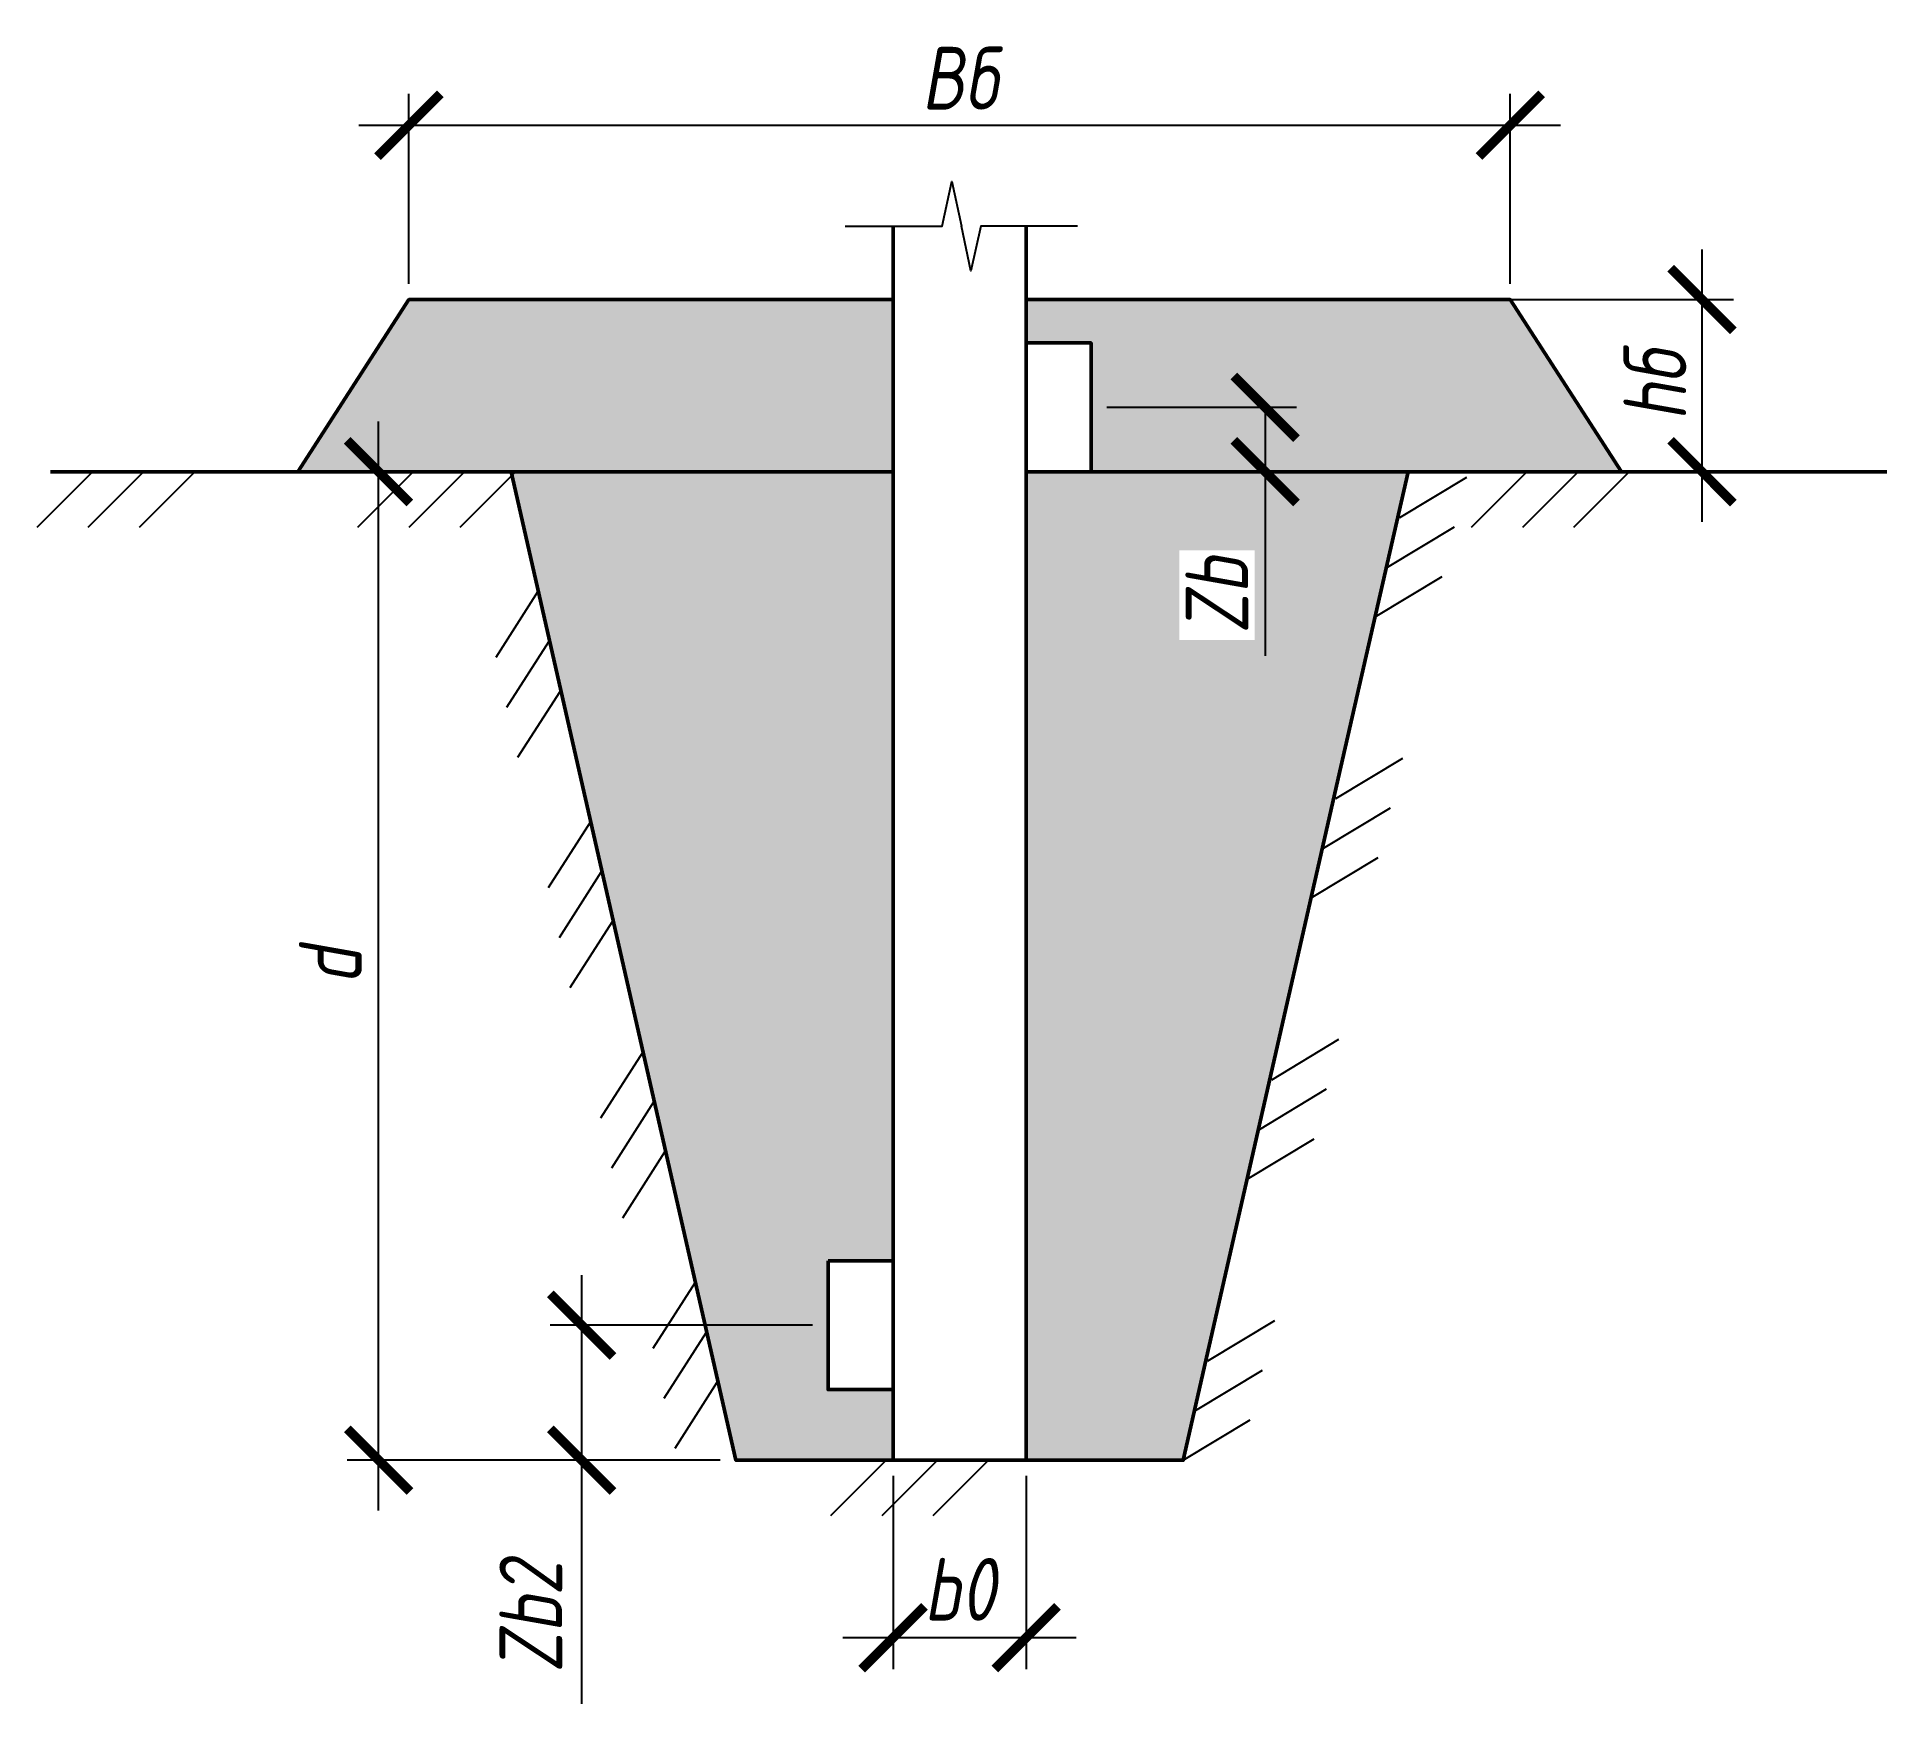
# Model space of a CAD drawing. Header units: millimetres. Extents: x 930 to 5796, y -2462 to 1922.
import ezdxf

# ---------------------------------------------------------------- set-up
doc = ezdxf.new("R2010")
doc.units = ezdxf.units.MM
doc.styles.add('стиль1', font='spds.shx', dxfattribs={"oblique": 10})
doc.dimstyles.new('ISO-25', dxfattribs={"dimtxt": 2.5, "dimasz": 2.5, "dimexe": 1.25, "dimexo": 0.625, "dimtad": 1, "dimtxsty": 'Standard', "dimcen": 2.5, "dimadec": 0, "dimazin": 0, "dimtfac": 1, "dimtmove": 0, "dimatfit": 3, "dimfxl": 1, "dimarcsym": 0})

# ---------------------------------------------------------------- blocks, each defined once
blk = doc.blocks.new('_ArchTick')
at = {"color": 0, "linetype": 'ByBlock', "const_width": 0.15}
blk.add_lwpolyline([(-0.5, -0.5), (0.5, 0.5)], dxfattribs=at)
blk = doc.blocks.new('*D1')
at = {"color": 0, "lineweight": -2, "transparency": 16777216}
for p, q in [((1828.1, -1952.8), (1828.1, 911.2)), ((2135.5, 779.2), (1745.6, 779.2)), ((2726.8, -1820.8), (1745.6, -1820.8))]:
    blk.add_line(p, q, dxfattribs=at)
at = {"layer": 'Defpoints', "color": 0, "transparency": 16777216}
for p in [(1828.1, 779.2), (2176.7, 779.2), (2768.1, -1820.8)]:
    blk.add_point(p, dxfattribs=at)
at = {"color": 0, "lineweight": -2, "transparency": 16777216, "xscale": 165, "yscale": 165, "zscale": 165}
for p, rotation in [((1828.1, 779.2), 90), ((1828.1, -1820.8), 270)]:
    blk.add_blockref('_ArchTick', p, dxfattribs=dict(at, rotation=rotation))
at = {"color": 0, "lineweight": 15, "transparency": 16777216, "insert": (1701.4, -520.8), "char_height": 165, "attachment_point": 5, "rotation": 90, "style": 'стиль1'}
blk.add_mtext('d', dxfattribs=at)
blk = doc.blocks.new('*D3')
at = {"color": 0, "lineweight": -2, "transparency": 16777216}
for p, q in [((3181.4, -1862), (3181.4, -2370.2)), ((3531.4, -1862), (3531.4, -2370.2)), ((3663.4, -2287.7), (3049.4, -2287.7))]:
    blk.add_line(p, q, dxfattribs=at)
at = {"layer": 'Defpoints', "color": 0, "transparency": 16777216}
for p in [(3181.4, -1820.8), (3531.4, -1820.8), (3181.4, -2287.7)]:
    blk.add_point(p, dxfattribs=at)
at = {"color": 0, "lineweight": -2, "transparency": 16777216, "xscale": 165, "yscale": 165, "zscale": 165, "rotation": 180}
blk.add_blockref('_ArchTick', (3181.4, -2287.7), dxfattribs=at)
at = {"color": 0, "lineweight": -2, "transparency": 16777216, "xscale": 165, "yscale": 165, "zscale": 165}
blk.add_blockref('_ArchTick', (3531.4, -2287.7), dxfattribs=at)
at = {"color": 0, "lineweight": 15, "transparency": 16777216, "insert": (3356.4, -2160.5), "char_height": 165, "attachment_point": 5, "style": 'стиль1'}
blk.add_mtext('b0', dxfattribs=at)
blk = doc.blocks.new('*D4')
at = {"color": 0, "lineweight": -2, "transparency": 16777216}
for p, q in [((3743.4, 948.6), (4242.9, 948.6)), ((4160.4, 948.6), (4160.4, 647.2)), ((4240.3, 779.2), (4077.9, 779.2)), ((4160.4, 779.2), (4160.4, 294.6))]:
    blk.add_line(p, q, dxfattribs=at)
at = {"layer": 'Defpoints', "color": 0, "transparency": 16777216}
for p in [(3702.1, 948.6), (4160.4, 948.6), (4281.5, 779.2)]:
    blk.add_point(p, dxfattribs=at)
at = {"color": 0, "lineweight": -2, "transparency": 16777216, "xscale": 165, "yscale": 165, "zscale": 165}
for p, rotation in [((4160.4, 948.6), 90), ((4160.4, 779.2), 270)]:
    blk.add_blockref('_ArchTick', p, dxfattribs=dict(at, rotation=rotation))
at = {"color": 0, "lineweight": 15, "transparency": 16777216, "insert": (4033.3, 454.4), "char_height": 165, "attachment_point": 5, "rotation": 90, "style": 'стиль1', "bg_fill": 3, "box_fill_scale": 1.1, "bg_fill_color": 256, "bg_fill_true_color": 13158600, "bg_fill_transparency": 0}
blk.add_mtext('Zb', dxfattribs=at)
blk = doc.blocks.new('*D5')
at = {"color": 0, "lineweight": -2, "transparency": 16777216}
for p, q in [((2362.2, -1333.9), (2362.2, -1820.8)), ((2969.3, -1465.9), (2279.7, -1465.9)), ((2726.8, -1820.8), (2279.7, -1820.8)), ((2362.2, -1820.8), (2362.2, -2462.1))]:
    blk.add_line(p, q, dxfattribs=at)
at = {"layer": 'Defpoints', "color": 0, "transparency": 16777216}
for p in [(3010.6, -1465.9), (2362.2, -1820.8), (2768.1, -1820.8)]:
    blk.add_point(p, dxfattribs=at)
at = {"color": 0, "lineweight": -2, "transparency": 16777216, "xscale": 165, "yscale": 165, "zscale": 165}
for p, rotation in [((2362.2, -1465.9), 90), ((2362.2, -1820.8), 270)]:
    blk.add_blockref('_ArchTick', p, dxfattribs=dict(at, rotation=rotation))
at = {"color": 0, "lineweight": 15, "transparency": 16777216, "insert": (2228.6, -2233.2), "char_height": 165, "attachment_point": 5, "rotation": 90, "style": 'стиль1'}
blk.add_mtext('Zb2', dxfattribs=at)
blk = doc.blocks.new('*D7')
at = {"color": 0, "lineweight": -2, "transparency": 16777216}
for p, q in [((1907.8, 1273.1), (1907.8, 1773)), ((4804.9, 1273.1), (4804.9, 1773)), ((1775.8, 1690.5), (4936.9, 1690.5))]:
    blk.add_line(p, q, dxfattribs=at)
at = {"layer": 'Defpoints', "color": 0, "transparency": 16777216}
for p in [(4804.9, 1690.5), (1907.8, 1231.9), (4804.9, 1231.9)]:
    blk.add_point(p, dxfattribs=at)
at = {"color": 0, "lineweight": -2, "transparency": 16777216, "xscale": 165, "yscale": 165, "zscale": 165, "rotation": 180}
blk.add_blockref('_ArchTick', (1907.8, 1690.5), dxfattribs=at)
at = {"color": 0, "lineweight": -2, "transparency": 16777216, "xscale": 165, "yscale": 165, "zscale": 165}
blk.add_blockref('_ArchTick', (4804.9, 1690.5), dxfattribs=at)
at = {"color": 0, "lineweight": 15, "transparency": 16777216, "insert": (3356.4, 1814.2), "char_height": 165, "attachment_point": 5, "style": 'стиль1'}
blk.add_mtext('Bб', dxfattribs=at)
blk = doc.blocks.new('*D8')
at = {"color": 0, "lineweight": -2, "transparency": 16777216}
for p, q in [((5309.2, 1363.9), (5309.2, 647.2)), ((4458.7, 1231.9), (5391.7, 1231.9)), ((5256.6, 779.2), (5391.7, 779.2))]:
    blk.add_line(p, q, dxfattribs=at)
at = {"layer": 'Defpoints', "color": 0, "transparency": 16777216}
for p in [(4417.4, 1231.9), (5215.3, 779.2), (5309.2, 779.2)]:
    blk.add_point(p, dxfattribs=at)
at = {"color": 0, "lineweight": -2, "transparency": 16777216, "xscale": 165, "yscale": 165, "zscale": 165}
for p, rotation in [((5309.2, 1231.9), 90), ((5309.2, 779.2), 270)]:
    blk.add_blockref('_ArchTick', p, dxfattribs=dict(at, rotation=rotation))
at = {"color": 0, "lineweight": 15, "transparency": 16777216, "insert": (5185.5, 1005.6), "char_height": 165, "attachment_point": 5, "rotation": 90, "style": 'стиль1'}
blk.add_mtext('hб', dxfattribs=at)

msp = doc.modelspace()

# ---------------------------------------------------------------- hatches: boundary and pattern name
h = msp.add_hatch()
h.set_pattern_fill('AR-SAND', color=256, scale=2)
h.paths.add_polyline_path([(3181.36, 1231.88), (1907.778, 1231.88), (1615.637, 779.222), (3181.36, 779.222)])
h.paths.add_polyline_path([(3181.36, 779.222), (2188.63, 779.222), (2178.934, 769.526), (2768.096, -1820.778), (3181.36, -1820.778), (3181.36, -1635.259), (3010.592, -1635.259), (3010.592, -1296.494), (3181.36, -1296.494)])
h.paths.add_polyline_path([(4535.991, 779.222), (3531.36, 779.222), (3531.36, -1820.778), (3944.623, -1820.778)])
h.paths.add_polyline_path([(4804.941, 1231.88), (3531.36, 1231.88), (3531.36, 1117.988), (3702.127, 1117.988), (3702.127, 779.222), (5097.082, 779.222)])
h.paths.add_polyline_path([(4159.794, 286.268), (4159.794, 590.102), (3906.713, 634.727), (3906.713, 330.893)], flags=24)

# ---------------------------------------------------------------- linework, layer by layer
at = {"linetype": 'Continuous'}
for p, q in [((929.664, 633.635), (1075.252, 779.222)), ((1064.368, 633.635), (1209.955, 779.222)), ((1199.071, 633.635), (1344.659, 779.222)), ((1773.635, 633.635), (1919.223, 779.222)), ((1908.338, 633.635), (2053.926, 779.222)), ((2043.042, 633.635), (2188.63, 779.222)), ((4702.994, 633.635), (4848.582, 779.222)), ((4837.698, 633.635), (4983.285, 779.222)), ((4972.401, 633.635), (5117.989, 779.222)), ((4514.027, 658.67), (4690.409, 764.882)), ((4481.564, 527.937), (4657.947, 634.148)), ((4449.101, 397.203), (4625.484, 503.414)), ((2137.154, 291.289), (2248.286, 464.613)), ((2165.926, 159.693), (2277.057, 333.018)), ((2194.698, 28.098), (2305.829, 201.423)), ((4345.867, -80.656), (4522.25, 25.555)), ((2274.921, -314.415), (2386.052, -141.091)), ((4313.405, -211.39), (4489.787, -105.179)), ((4280.942, -342.124), (4457.324, -235.913)), ((2303.693, -446.011), (2414.824, -272.686)), ((2332.464, -577.606), (2443.596, -404.281)), ((4177.708, -819.983), (4354.091, -713.772)), ((2412.688, -920.119), (2523.819, -746.795)), ((4145.245, -950.717), (4321.628, -844.506)), ((2441.459, -1051.715), (2552.591, -878.39)), ((2470.231, -1183.31), (2581.363, -1009.985)), ((4112.783, -1081.451), (4289.165, -975.24)), ((2550.454, -1525.823), (2661.586, -1352.499)), ((4009.549, -1559.31), (4185.932, -1453.099)), ((2579.226, -1657.418), (2690.358, -1484.094)), ((3977.086, -1690.044), (4153.469, -1583.833)), ((2607.998, -1789.014), (2719.13, -1615.689)), ((3944.623, -1820.778), (4121.006, -1714.566)), ((3017.677, -1966.365), (3163.265, -1820.778)), ((3152.381, -1966.365), (3297.968, -1820.778)), ((3287.084, -1966.365), (3432.672, -1820.778))]:
    msp.add_line(p, q, dxfattribs=at)
for points in [[(3055.614, 1425.022), (3310.189, 1425.022), (3335.953, 1542.593), (3361.095, 1425.022)], [(3666.575, 1425.022), (3412.001, 1425.022), (3386.236, 1307.451), (3361.095, 1425.022)], [(2768.096, -1820.778), (2176.728, 779.222)]]:
    msp.add_lwpolyline(points)
at = {"lineweight": 50}
for points in [[(3531.36, 1425.022), (3531.36, -1820.778), (3181.36, -1820.778), (3181.36, 1425.022)], [(1615.637, 779.222), (1907.778, 1231.88), (3181.36, 1231.88)], [(965.584, 779.222), (3181.36, 779.222)], [(4535.991, 779.222), (4359.368, 2.686), (3944.623, -1820.778), (2768.096, -1820.778), (2176.728, 779.222)], [(3131.36, 779.222), (2421.214, 779.222)], [(3531.36, 779.222), (5795.827, 779.222)]]:
    msp.add_lwpolyline(points, dxfattribs=at)
for points in [[(3531.36, 1117.988), (3702.127, 1117.988), (3702.127, 779.222), (3531.36, 779.222)], [(3010.592, -1296.494), (3181.36, -1296.494), (3181.36, -1635.259), (3010.592, -1635.259)]]:
    msp.add_lwpolyline(points, close=True, dxfattribs=at)

# ---------------------------------------------------------------- dimensions: what is measured, and where the dimension line sits
at = {"lineweight": 15}
for base, p1, p2, text, picture, middle in [((4804.941, 1690.475), (1907.778, 1231.88), (4804.941, 1231.88), 'Bб', '*D7', (3356.36, 1814.225)), ((3181.36, -2287.678), (3531.36, -1820.778), (3181.36, -1820.778), 'b0', '*D3', (3356.36, -2160.511))]:
    dim = msp.add_linear_dim(base=base, p1=p1, p2=p2, text=text, dimstyle='ISO-25', override={"dimscale": 66, "dimtxsty": 'стиль1', "dimblk1": 'ArchTick', "dimblk2": 'ArchTick', "dimsah": 1, "dimdle": 2}, dxfattribs=at)
    dim.commit()
    dim.dimension.update_dxf_attribs({"geometry": picture, "text_midpoint": middle})
for base, p1, p2, text, picture, middle in [((5309.246, 779.222), (4417.438, 1231.88), (5215.342, 779.222), 'hб', '*D8', (5185.496, 1005.551)), ((1828.112, 779.222), (2768.096, -1820.778), (2176.728, 779.222), 'd', '*D1', (1701.372, -520.778))]:
    dim = msp.add_linear_dim(base=base, p1=p1, p2=p2, angle=90, text=text, dimstyle='ISO-25', override={"dimscale": 66, "dimtxsty": 'стиль1', "dimblk1": 'ArchTick', "dimblk2": 'ArchTick', "dimsah": 1, "dimdle": 2}, dxfattribs=at)
    dim.commit()
    dim.dimension.update_dxf_attribs({"geometry": picture, "text_midpoint": middle})
dim = msp.add_linear_dim(base=(2362.152, -1820.778), p1=(3010.592, -1465.876), p2=(2768.096, -1820.778), angle=90, text='Zb2', dimstyle='ISO-25', override={"dimscale": 66, "dimtxsty": 'стиль1', "dimblk1": 'ArchTick', "dimblk2": 'ArchTick', "dimsah": 1, "dimdle": 2}, dxfattribs=at)
dim.commit()
dim.dimension.update_dxf_attribs({"geometry": '*D5', "text_midpoint": (2362.152, -2233.179), "dimtype": 160})

# ---------------------------------------------------------------- next in the draw order: dimensions: what is measured, and where the dimension line sits
dim = msp.add_linear_dim(base=(4160.421, 948.605), p1=(4281.522, 779.222), p2=(3702.127, 948.605), angle=90, text='Zb', dimstyle='ISO-25', override={"dimscale": 66, "dimtxsty": 'стиль1', "dimblk1": 'ArchTick', "dimblk2": 'ArchTick', "dimsah": 1, "dimdle": 2, "dimtfill": 1}, dxfattribs=at)
dim.commit()
dim.dimension.update_dxf_attribs({"geometry": '*D4', "text_midpoint": (4160.421, 454.429), "dimtype": 160})

# ---------------------------------------------------------------- next in the draw order: linework, layer by layer
at = {"lineweight": 50}
msp.add_lwpolyline([(5097.082, 779.222), (4804.941, 1231.88), (3531.36, 1231.88)], dxfattribs=at)
msp.add_lwpolyline([(3944.623, -1820.778), (4535.991, 779.222)])

doc.saveas('drawing.dxf')
